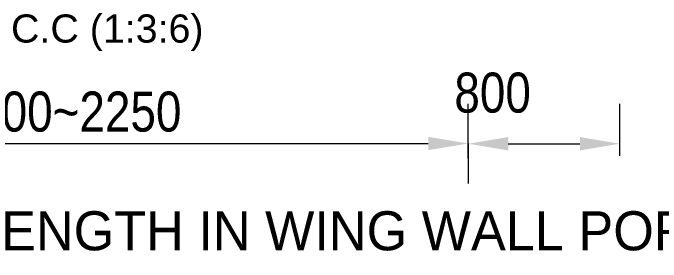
# Model space of a CAD drawing. Extents: x -426260 to 2055400, y -4304674 to -305611.
# Drawn here: x 732351 to 736237, y -1916951 to -1915457 of the extents above; entities that cross this region are included whole.
import ezdxf

# ---------------------------------------------------------------- set-up
doc = ezdxf.new("R2010")
doc.units = 0
doc.header["$LTSCALE"] = 300
doc.header["$MEASUREMENT"] = 0
doc.layers.add('Dim', color=7, linetype='CONTINUOUS', lineweight=9)
doc.layers.add('TXT', color=7, linetype='CONTINUOUS')
doc.styles.add('Arial', font='arial.ttf')
doc.styles.add('dimText', font='ARIALN.TTF')

msp = doc.modelspace()

# ---------------------------------------------------------------- linework, layer by layer
at = {"layer": 'Dim', "color": 5, "ltscale": 50}
for p, q in [((735080.6, -1916327, 0), (735080.6, -1916001.4, 0)), ((735990.6, -1916314.3, 0), (735990.6, -1916001.4, 0)), ((730497.8, -1916240, 0), (734840.6, -1916240, 0)), ((735080.6, -1916240, 0), (735080.6, -1916480, 0)), ((735320.6, -1916241.4, 0), (735750.6, -1916241.4, 0))]:
    msp.add_line(p, q, dxfattribs=at)
for points in [[(734840.6, -1916200, 0), (734840.6, -1916280, 0), (735080.6, -1916240, 0)], [(735320.6, -1916201.4, 0), (735320.6, -1916281.4, 0), (735080.6, -1916241.4, 0)], [(735750.6, -1916201.4, 0), (735750.6, -1916281.4, 0), (735990.6, -1916241.4, 0)]]:
    msp.add_solid(points, dxfattribs=at)

# ---------------------------------------------------------------- texts
at = {"layer": 'Dim', "color": 7, "ltscale": 50, "char_height": 240, "attachment_point": 5, "style": 'dimText'}
for s, insert in [('\\A1;800', (735227, -1915936.2, 0)), ('\\A1;1800~2250', (732669.2, -1916050, 0))]:
    msp.add_mtext(s, dxfattribs=dict(at, insert=insert))
at = {"layer": 'TXT', "color": 0, "style": 'Arial'}
msp.add_text('C.C (1:3:6)', height=169, dxfattribs=at).set_placement((732339.2, -1915634.5, 0))
at = {"layer": 'TXT', "color": 6}
msp.add_text(' SECTION 9-9 (VALID FOR 1200 LENGTH IN WING WALL PORTION)', height=234.14, dxfattribs=at).set_placement((727372.9, -1916880.8))

doc.saveas('drawing.dxf')
